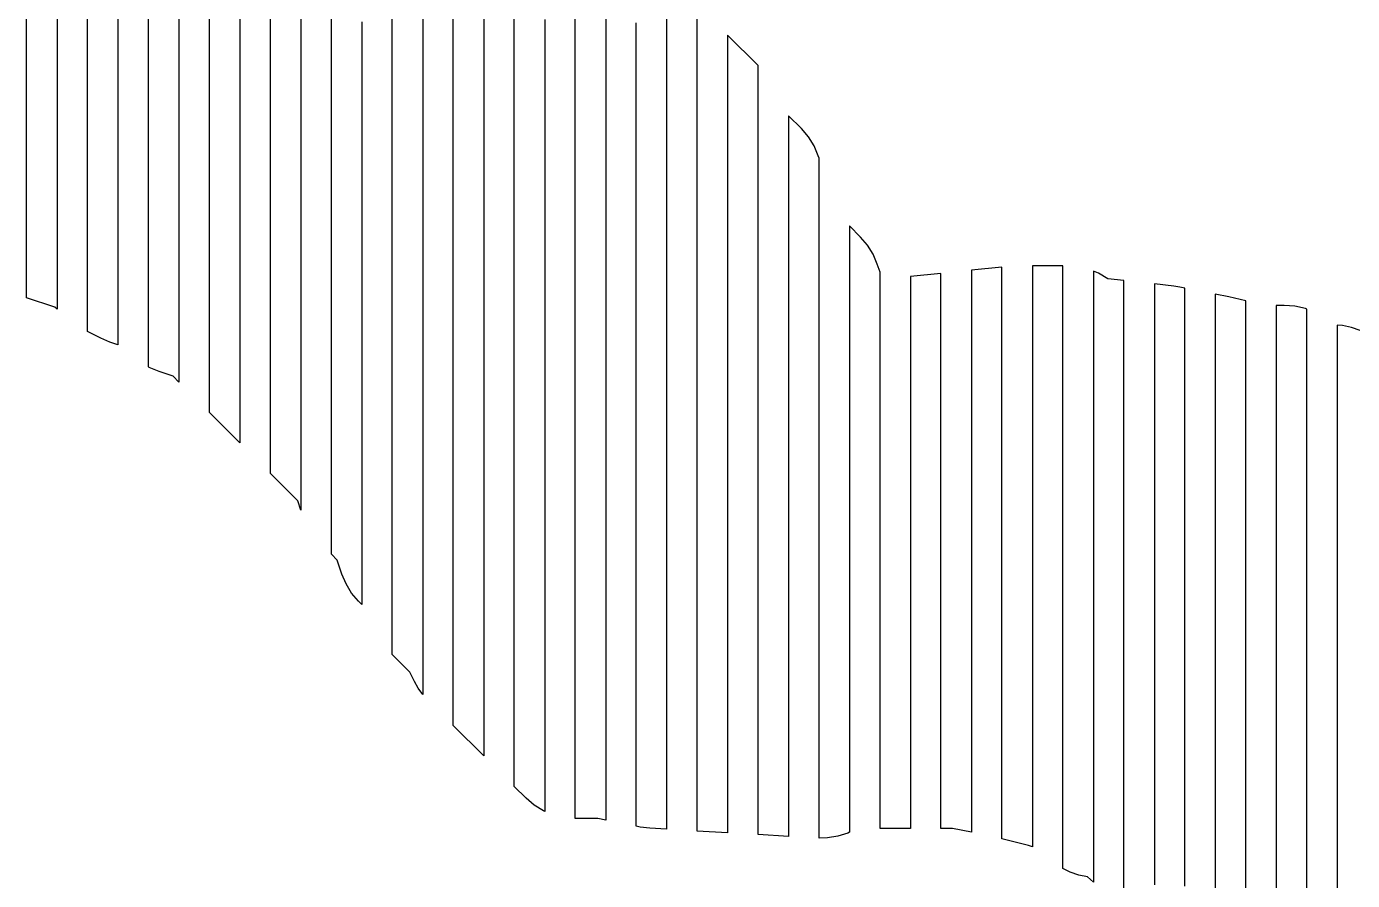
# Model space of a CAD drawing. Header units: metres. Extents: x -6 to 1890, y -8 to 898.
# Drawn here: x 1105.6 to 1279.6, y 211.6 to 323.6 of the extents above; entities that cross this region are included whole.
import ezdxf

# ---------------------------------------------------------------- set-up
doc = ezdxf.new("R2010")
doc.units = ezdxf.units.M
doc.layers.add('PASSADAS_COMPLETAS', color=1, linetype='CONTINUOUS')
doc.layers.add('PECAS_2D', color=3, linetype='CONTINUOUS')

msp = doc.modelspace()

# ---------------------------------------------------------------- linework, layer by layer
at = {"layer": 'PASSADAS_COMPLETAS'}
for points in [[(1109.578, 334.292), (1109.578, 296.829), (1109.578, 295.538), (1109.578, 294.246), (1109.578, 292.954), (1109.578, 291.662), (1109.578, 290.37), (1109.578, 286.495), (1109.313, 286.76), (1105.578, 288.005), (1105.578, 290.6), (1105.578, 291.897), (1105.578, 293.194), (1105.578, 294.491), (1105.578, 295.789), (1105.578, 297.086), (1105.578, 298.383), (1105.578, 336.004)], [(1117.578, 332.336), (1117.578, 294.796), (1117.578, 293.501), (1117.578, 292.207), (1117.578, 290.912), (1117.578, 289.618), (1117.578, 288.323), (1117.578, 287.029), (1117.578, 281.851), (1116.521, 282.203), (1115.329, 282.697), (1113.578, 283.572), (1113.578, 288.755), (1113.578, 290.05), (1113.578, 291.346), (1113.578, 292.641), (1113.578, 293.937), (1113.578, 295.233), (1113.578, 332.805)], [(1189.578, 332.474), (1189.578, 323.391), (1189.578, 322.094), (1189.578, 319.498), (1189.578, 316.903), (1189.578, 314.308), (1189.578, 311.713), (1189.578, 309.117), (1189.578, 306.522), (1189.578, 303.927), (1189.578, 301.332), (1189.578, 298.736), (1189.578, 296.141), (1189.578, 293.546), (1189.578, 290.951), (1189.578, 288.355), (1189.578, 285.76), (1189.578, 281.867), (1189.578, 279.272), (1189.578, 277.974), (1189.578, 276.677), (1189.578, 275.379), (1189.578, 274.082), (1189.578, 272.784), (1189.578, 271.486), (1189.578, 270.189), (1189.578, 268.891), (1189.578, 227.367), (1189.578, 226.07), (1189.578, 224.772), (1189.578, 223.474), (1189.578, 222.177), (1189.578, 220.879), (1189.578, 218.284), (1187.373, 218.414), (1186.123, 218.575), (1185.578, 218.684), (1185.578, 222.586), (1185.578, 223.887), (1185.578, 225.188), (1185.578, 226.489), (1185.578, 227.79), (1185.578, 275.923), (1185.578, 277.224), (1185.578, 278.525), (1185.578, 279.826), (1185.578, 281.127), (1185.578, 282.428), (1185.578, 283.729), (1185.578, 285.03), (1185.578, 287.631), (1185.578, 290.233), (1185.578, 292.835), (1185.578, 295.437), (1185.578, 298.039), (1185.578, 300.64), (1185.578, 303.242), (1185.578, 305.844), (1185.578, 308.446), (1185.578, 311.048), (1185.578, 313.649), (1185.578, 316.251), (1185.578, 318.853), (1185.578, 321.455), (1185.578, 324.057)], [(1125.578, 329.773), (1125.578, 288.552), (1125.578, 287.263), (1125.578, 285.975), (1125.578, 284.687), (1125.578, 283.399), (1125.578, 282.111), (1125.578, 280.823), (1125.578, 276.958), (1124.824, 277.712), (1122.984, 278.325), (1121.692, 278.87), (1121.578, 278.94), (1121.578, 284.099), (1121.578, 285.389), (1121.578, 286.679), (1121.578, 287.968), (1121.578, 289.258), (1121.578, 290.548), (1121.578, 291.837), (1121.578, 330.529)], [(1133.578, 326.107), (1133.578, 281.946), (1133.578, 280.648), (1133.578, 279.349), (1133.578, 278.05), (1133.578, 276.751), (1133.578, 275.452), (1133.578, 268.958), (1129.578, 272.958), (1129.578, 278.137), (1129.578, 279.432), (1129.578, 280.727), (1129.578, 282.021), (1129.578, 283.316), (1129.578, 284.611), (1129.578, 285.906), (1129.578, 328.632)], [(1249.578, 209.413), (1249.578, 214.63), (1249.578, 215.934), (1249.578, 217.238), (1249.578, 218.542), (1249.578, 219.846), (1249.578, 221.15), (1249.578, 222.454), (1249.578, 258.969), (1249.578, 260.273), (1249.578, 261.577), (1249.578, 262.881), (1249.578, 264.185), (1249.578, 265.489), (1249.578, 268.098), (1249.578, 269.402), (1249.578, 270.706), (1249.578, 272.01), (1249.578, 273.314), (1249.578, 274.618), (1249.578, 275.922), (1249.578, 277.226), (1249.578, 278.53), (1249.578, 279.834), (1249.578, 281.138), (1249.578, 282.443), (1249.578, 283.747), (1249.578, 285.051), (1249.578, 286.355), (1249.578, 290.267), (1247.462, 290.502), (1246.267, 291.219), (1245.578, 291.499), (1245.578, 286.329), (1245.578, 285.036), (1245.578, 283.744), (1245.578, 282.451), (1245.578, 281.159), (1245.578, 279.866), (1245.578, 278.573), (1245.578, 277.281), (1245.578, 275.988), (1245.578, 274.696), (1245.578, 273.403), (1245.578, 272.11), (1245.578, 270.818), (1245.578, 269.525), (1245.578, 268.233), (1245.578, 266.94), (1245.578, 265.647), (1245.578, 264.355), (1245.578, 263.062), (1245.578, 261.77), (1245.578, 260.477), (1245.578, 222.991), (1245.578, 221.699), (1245.578, 220.406), (1245.578, 219.113), (1245.578, 217.821), (1245.578, 216.528), (1245.578, 211.358), (1244.801, 212.025), (1243.662, 212.261), (1242.549, 212.646), (1241.578, 213.13), (1241.578, 218.314), (1241.578, 219.61), (1241.578, 220.906), (1241.578, 222.202), (1241.578, 223.498), (1241.578, 224.794), (1241.578, 261.079), (1241.578, 262.375), (1241.578, 263.67), (1241.578, 264.966), (1241.578, 266.262), (1241.578, 267.558), (1241.578, 268.854), (1241.578, 270.15), (1241.578, 271.446), (1241.578, 272.742), (1241.578, 274.038), (1241.578, 275.334), (1241.578, 276.629), (1241.578, 277.925), (1241.578, 279.221), (1241.578, 280.517), (1241.578, 281.813), (1241.578, 283.109), (1241.578, 284.405), (1241.578, 285.701), (1241.578, 292.18), (1237.578, 292.18), (1237.578, 285.724), (1237.578, 284.433), (1237.578, 283.142), (1237.578, 281.851), (1237.578, 280.559), (1237.578, 279.268), (1237.578, 277.977), (1237.578, 276.686), (1237.578, 275.394), (1237.578, 274.103), (1237.578, 272.812), (1237.578, 271.521), (1237.578, 267.647), (1237.578, 266.356), (1237.578, 265.065), (1237.578, 263.773), (1237.578, 262.482), (1237.578, 226.328), (1237.578, 225.037), (1237.578, 223.746), (1237.578, 222.455), (1237.578, 221.163), (1237.578, 219.872), (1237.578, 215.998), (1237.066, 216.169), (1233.578, 217.041), (1233.578, 219.626), (1233.578, 220.919), (1233.578, 222.211), (1233.578, 223.504), (1233.578, 224.797), (1233.578, 226.089), (1233.578, 227.382), (1233.578, 262.281), (1233.578, 263.574), (1233.578, 264.866), (1233.578, 266.159), (1233.578, 267.451), (1233.578, 268.744), (1233.578, 270.036), (1233.578, 271.329), (1233.578, 272.622), (1233.578, 273.914), (1233.578, 275.207), (1233.578, 276.499), (1233.578, 277.792), (1233.578, 279.084), (1233.578, 280.377), (1233.578, 281.669), (1233.578, 282.962), (1233.578, 284.255), (1233.578, 285.547), (1233.578, 292.01), (1229.578, 291.61), (1229.578, 286.437), (1229.578, 285.144), (1229.578, 283.851), (1229.578, 282.558), (1229.578, 281.264), (1229.578, 279.971), (1229.578, 278.678), (1229.578, 277.385), (1229.578, 276.092), (1229.578, 274.798), (1229.578, 273.505), (1229.578, 272.212), (1229.578, 270.919), (1229.578, 269.626), (1229.578, 268.332), (1229.578, 267.039), (1229.578, 265.746), (1229.578, 264.453), (1229.578, 263.16), (1229.578, 261.867), (1229.578, 226.95), (1229.578, 225.657), (1229.578, 224.364), (1229.578, 223.071), (1229.578, 221.777), (1229.578, 220.484), (1229.578, 217.898), (1227.077, 218.398), (1225.578, 218.398), (1225.578, 222.299), (1225.578, 223.599), (1225.578, 224.899), (1225.578, 226.199), (1225.578, 227.5), (1225.578, 262.605), (1225.578, 263.906), (1225.578, 265.206), (1225.578, 266.506), (1225.578, 267.806), (1225.578, 269.106), (1225.578, 270.407), (1225.578, 271.707), (1225.578, 273.007), (1225.578, 274.307), (1225.578, 275.607), (1225.578, 278.208), (1225.578, 279.508), (1225.578, 280.808), (1225.578, 282.109), (1225.578, 283.409), (1225.578, 284.709), (1225.578, 291.21), (1221.578, 290.805), (1221.578, 284.34), (1221.578, 283.047), (1221.578, 281.754), (1221.578, 280.461), (1221.578, 279.168), (1221.578, 277.875), (1221.578, 276.582), (1221.578, 275.289), (1221.578, 273.996), (1221.578, 272.703), (1221.578, 271.41), (1221.578, 270.117), (1221.578, 268.824), (1221.578, 267.531), (1221.578, 266.238), (1221.578, 264.945), (1221.578, 263.652), (1221.578, 262.359), (1221.578, 227.449), (1221.578, 226.156), (1221.578, 224.863), (1221.578, 223.57), (1221.578, 222.277), (1221.578, 218.398), (1217.578, 218.398), (1217.578, 222.306), (1217.578, 223.609), (1217.578, 224.912), (1217.578, 226.215), (1217.578, 227.517), (1217.578, 262.693), (1217.578, 263.995), (1217.578, 265.298), (1217.578, 266.601), (1217.578, 267.904), (1217.578, 269.206), (1217.578, 270.509), (1217.578, 271.812), (1217.578, 273.115), (1217.578, 274.418), (1217.578, 275.72), (1217.578, 277.023), (1217.578, 278.326), (1217.578, 279.629), (1217.578, 280.931), (1217.578, 282.234), (1217.578, 283.537), (1217.578, 291.354), (1217.222, 292.421), (1216.678, 293.713), (1215.936, 294.913), (1215.024, 295.978), (1213.578, 297.424), (1213.578, 284.388), (1213.578, 283.085), (1213.578, 281.781), (1213.578, 280.478), (1213.578, 279.174), (1213.578, 277.87), (1213.578, 276.567), (1213.578, 275.263), (1213.578, 273.96), (1213.578, 272.656), (1213.578, 271.353), (1213.578, 270.049), (1213.578, 268.746), (1213.578, 267.442), (1213.578, 266.138), (1213.578, 264.835), (1213.578, 263.531), (1213.578, 262.228), (1213.578, 228.335), (1213.578, 227.032), (1213.578, 225.728), (1213.578, 224.425), (1213.578, 223.121), (1213.578, 221.817), (1213.578, 217.907), (1213.348, 217.791), (1212.048, 217.367), (1210.699, 217.142), (1209.578, 217.125), (1209.578, 221.002), (1209.578, 222.295), (1209.578, 223.587), (1209.578, 224.88), (1209.578, 226.172), (1209.578, 227.464), (1209.578, 262.361), (1209.578, 263.654), (1209.578, 264.946), (1209.578, 266.239), (1209.578, 267.531), (1209.578, 268.824), (1209.578, 270.116), (1209.578, 271.409), (1209.578, 272.701), (1209.578, 275.286), (1209.578, 276.578), (1209.578, 277.871), (1209.578, 279.163), (1209.578, 280.456), (1209.578, 281.748), (1209.578, 283.041), (1209.578, 285.626), (1209.578, 288.211), (1209.578, 290.796), (1209.578, 292.088), (1209.578, 293.381), (1209.578, 306.305), (1209.467, 306.64), (1208.922, 307.932), (1208.18, 309.132), (1207.268, 310.197), (1205.578, 311.887), (1205.578, 301.526), (1205.578, 300.231), (1205.578, 297.641), (1205.578, 295.05), (1205.578, 292.46), (1205.578, 289.87), (1205.578, 287.28), (1205.578, 284.689), (1205.578, 280.804), (1205.578, 279.509), (1205.578, 278.214), (1205.578, 276.919), (1205.578, 275.623), (1205.578, 274.328), (1205.578, 273.033), (1205.578, 271.738), (1205.578, 269.148), (1205.578, 267.853), (1205.578, 266.558), (1205.578, 265.262), (1205.578, 263.967), (1205.578, 262.672), (1205.578, 261.377), (1205.578, 227.704), (1205.578, 226.409), (1205.578, 225.114), (1205.578, 223.818), (1205.578, 222.523), (1205.578, 221.228), (1205.578, 217.343), (1201.578, 217.578), (1201.578, 221.459), (1201.578, 222.752), (1201.578, 224.046), (1201.578, 225.339), (1201.578, 226.633), (1201.578, 260.264), (1201.578, 261.558), (1201.578, 262.851), (1201.578, 264.145), (1201.578, 265.438), (1201.578, 266.732), (1201.578, 268.025), (1201.578, 269.319), (1201.578, 270.612), (1201.578, 271.906), (1201.578, 273.199), (1201.578, 274.493), (1201.578, 278.373), (1201.578, 280.96), (1201.578, 283.547), (1201.578, 286.134), (1201.578, 288.721), (1201.578, 291.308), (1201.578, 293.895), (1201.578, 296.482), (1201.578, 299.069), (1201.578, 301.656), (1201.578, 304.243), (1201.578, 306.831), (1201.578, 308.124), (1201.578, 318.472), (1197.578, 322.472), (1197.578, 313.428), (1197.578, 310.843), (1197.578, 308.259), (1197.578, 305.675), (1197.578, 303.091), (1197.578, 300.507), (1197.578, 297.923), (1197.578, 295.338), (1197.578, 292.754), (1197.578, 288.878), (1197.578, 286.294), (1197.578, 283.71), (1197.578, 281.125), (1197.578, 278.541), (1197.578, 275.957), (1197.578, 273.373), (1197.578, 269.497), (1197.578, 268.205), (1197.578, 266.913), (1197.578, 265.62), (1197.578, 264.328), (1197.578, 263.036), (1197.578, 261.744), (1197.578, 260.452), (1197.578, 226.858), (1197.578, 225.566), (1197.578, 224.274), (1197.578, 222.982), (1197.578, 221.69), (1197.578, 220.398), (1197.578, 217.813), (1193.578, 218.049), (1193.578, 220.642), (1193.578, 221.938), (1193.578, 223.235), (1193.578, 224.531), (1193.578, 225.828), (1193.578, 227.124), (1193.578, 260.832), (1193.578, 262.129), (1193.578, 263.425), (1193.578, 264.722), (1193.578, 266.018), (1193.578, 267.315), (1193.578, 268.611), (1193.578, 269.908), (1193.578, 271.204), (1193.578, 273.797), (1193.578, 276.39), (1193.578, 278.983), (1193.578, 281.576), (1193.578, 284.169), (1193.578, 286.762), (1193.578, 289.355), (1193.578, 291.948), (1193.578, 294.541), (1193.578, 297.134), (1193.578, 301.023), (1193.578, 303.616), (1193.578, 306.209), (1193.578, 308.802), (1193.578, 311.395), (1193.578, 313.988), (1193.578, 316.581), (1193.578, 317.877), (1193.578, 319.174), (1193.578, 328.249)], [(1157.578, 324.864), (1157.578, 322.287), (1157.578, 319.711), (1157.578, 315.847), (1157.578, 314.558), (1157.578, 313.27), (1157.578, 311.982), (1157.578, 310.694), (1157.578, 255.303), (1157.578, 254.015), (1157.578, 252.727), (1157.578, 251.439), (1157.578, 250.151), (1157.578, 248.863), (1157.578, 247.574), (1157.578, 246.286), (1157.578, 244.998), (1157.578, 243.71), (1157.578, 235.981), (1156.983, 236.8), (1156.501, 237.647), (1155.869, 238.911), (1153.578, 241.202), (1153.578, 250.236), (1153.578, 251.526), (1153.578, 252.816), (1153.578, 254.107), (1153.578, 255.397), (1153.578, 256.688), (1153.578, 257.978), (1153.578, 259.269), (1153.578, 260.559), (1153.578, 261.849), (1153.578, 313.467), (1153.578, 314.757), (1153.578, 316.048), (1153.578, 317.338), (1153.578, 318.629), (1153.578, 319.919), (1153.578, 322.5), (1153.578, 326.371)], [(1165.578, 325.394), (1165.578, 322.794), (1165.578, 320.194), (1165.578, 317.595), (1165.578, 314.995), (1165.578, 312.396), (1165.578, 309.796), (1165.578, 308.496), (1165.578, 307.197), (1165.578, 305.897), (1165.578, 304.597), (1165.578, 242.207), (1165.578, 240.908), (1165.578, 239.608), (1165.578, 238.308), (1165.578, 237.008), (1165.578, 235.709), (1165.578, 234.409), (1165.578, 233.109), (1165.578, 227.91), (1161.578, 231.91), (1161.578, 237.113), (1161.578, 238.414), (1161.578, 239.715), (1161.578, 241.015), (1161.578, 242.316), (1161.578, 243.617), (1161.578, 244.918), (1161.578, 246.218), (1161.578, 247.519), (1161.578, 248.82), (1161.578, 307.355), (1161.578, 308.656), (1161.578, 309.957), (1161.578, 311.257), (1161.578, 312.558), (1161.578, 315.16), (1161.578, 317.761), (1161.578, 320.363), (1161.578, 322.964), (1161.578, 325.566)], [(1181.578, 325.538), (1181.578, 322.951), (1181.578, 320.365), (1181.578, 317.778), (1181.578, 315.191), (1181.578, 312.604), (1181.578, 310.018), (1181.578, 307.431), (1181.578, 304.844), (1181.578, 300.964), (1181.578, 298.378), (1181.578, 295.791), (1181.578, 293.204), (1181.578, 290.618), (1181.578, 289.324), (1181.578, 288.031), (1181.578, 286.738), (1181.578, 285.444), (1181.578, 284.151), (1181.578, 282.858), (1181.578, 229.83), (1181.578, 228.537), (1181.578, 227.244), (1181.578, 225.95), (1181.578, 224.657), (1181.578, 223.364), (1181.578, 222.07), (1181.578, 219.484), (1180.543, 219.691), (1177.578, 219.691), (1177.578, 223.561), (1177.578, 224.851), (1177.578, 226.141), (1177.578, 227.431), (1177.578, 228.721), (1177.578, 230.011), (1177.578, 251.943), (1177.578, 290.646), (1177.578, 291.936), (1177.578, 293.226), (1177.578, 294.516), (1177.578, 295.807), (1177.578, 298.387), (1177.578, 300.967), (1177.578, 304.837), (1177.578, 307.417), (1177.578, 309.998), (1177.578, 312.578), (1177.578, 315.158), (1177.578, 317.738), (1177.578, 320.318), (1177.578, 322.899), (1177.578, 325.479)], [(1141.578, 324.594), (1141.578, 323.305), (1141.578, 322.016), (1141.578, 275.619), (1141.578, 274.33), (1141.578, 273.041), (1141.578, 271.752), (1141.578, 270.464), (1141.578, 269.175), (1141.578, 267.886), (1141.578, 260.153), (1141.175, 261.361), (1137.578, 264.958), (1137.578, 271.457), (1137.578, 272.757), (1137.578, 274.056), (1137.578, 275.356), (1137.578, 276.656), (1137.578, 277.956), (1137.578, 279.255), (1137.578, 324.746)], [(1149.578, 324.225), (1149.578, 322.93), (1149.578, 321.634), (1149.578, 320.338), (1149.578, 319.043), (1149.578, 317.747), (1149.578, 316.452), (1149.578, 267.221), (1149.578, 264.63), (1149.578, 263.334), (1149.578, 262.039), (1149.578, 260.743), (1149.578, 259.448), (1149.578, 258.152), (1149.578, 256.857), (1149.578, 247.788), (1149.157, 248.208), (1148.245, 249.273), (1147.504, 250.473), (1146.959, 251.765), (1146.346, 253.605), (1145.578, 254.373), (1145.578, 262.17), (1145.578, 263.469), (1145.578, 264.769), (1145.578, 266.069), (1145.578, 267.368), (1145.578, 268.668), (1145.578, 269.967), (1145.578, 271.267), (1145.578, 272.566), (1145.578, 319.349), (1145.578, 320.648), (1145.578, 321.948), (1145.578, 323.247), (1145.578, 324.547)], [(1173.578, 324.5), (1173.578, 321.903), (1173.578, 319.306), (1173.578, 316.71), (1173.578, 312.814), (1173.578, 310.217), (1173.578, 307.62), (1173.578, 303.725), (1173.578, 301.128), (1173.578, 299.83), (1173.578, 298.531), (1173.578, 297.233), (1173.578, 295.934), (1173.578, 234.907), (1173.578, 233.609), (1173.578, 232.31), (1173.578, 231.012), (1173.578, 229.713), (1173.578, 228.415), (1173.578, 227.116), (1173.578, 220.624), (1173.427, 220.687), (1172.203, 221.439), (1171.132, 222.356), (1169.578, 223.91), (1169.578, 229.074), (1169.578, 230.366), (1169.578, 231.657), (1169.578, 232.948), (1169.578, 234.239), (1169.578, 235.53), (1169.578, 236.821), (1169.578, 300.087), (1169.578, 301.378), (1169.578, 302.669), (1169.578, 303.96), (1169.578, 305.251), (1169.578, 307.834), (1169.578, 310.416), (1169.578, 314.289), (1169.578, 316.872), (1169.578, 319.454), (1169.578, 322.036), (1169.578, 324.619)], [(1257.578, 210.835), (1257.578, 212.121), (1257.578, 213.407), (1257.578, 214.693), (1257.578, 215.979), (1257.578, 257.133), (1257.578, 258.419), (1257.578, 259.705), (1257.578, 260.991), (1257.578, 263.563), (1257.578, 267.421), (1257.578, 268.707), (1257.578, 269.994), (1257.578, 271.28), (1257.578, 272.566), (1257.578, 273.852), (1257.578, 275.138), (1257.578, 276.424), (1257.578, 277.71), (1257.578, 278.996), (1257.578, 280.282), (1257.578, 281.568), (1257.578, 282.854), (1257.578, 284.14), (1257.578, 289.284), (1256.908, 289.418), (1256.128, 289.539), (1253.578, 289.823), (1253.578, 284.654), (1253.578, 283.362), (1253.578, 282.07), (1253.578, 280.778), (1253.578, 279.486), (1253.578, 278.193), (1253.578, 276.901), (1253.578, 275.609), (1253.578, 274.317), (1253.578, 273.025), (1253.578, 271.733), (1253.578, 270.44), (1253.578, 269.148), (1253.578, 267.856), (1253.578, 265.272), (1253.578, 262.688), (1253.578, 261.395), (1253.578, 260.103), (1253.578, 258.811), (1253.578, 218.754), (1253.578, 217.462), (1253.578, 216.17), (1253.578, 214.878), (1253.578, 213.586), (1253.578, 212.294), (1253.578, 211.002)], [(1265.578, 208.156), (1265.578, 252.428), (1265.578, 253.73), (1265.578, 255.032), (1265.578, 256.334), (1265.578, 257.636), (1265.578, 260.24), (1265.578, 262.845), (1265.578, 265.449), (1265.578, 268.053), (1265.578, 270.657), (1265.578, 271.959), (1265.578, 273.261), (1265.578, 274.563), (1265.578, 275.866), (1265.578, 277.168), (1265.578, 278.47), (1265.578, 279.772), (1265.578, 281.074), (1265.578, 282.376), (1265.578, 287.585), (1263.371, 288.126), (1261.578, 288.484), (1261.578, 283.304), (1261.578, 282.009), (1261.578, 280.714), (1261.578, 279.419), (1261.578, 278.124), (1261.578, 276.829), (1261.578, 275.534), (1261.578, 274.239), (1261.578, 272.944), (1261.578, 271.649), (1261.578, 270.354), (1261.578, 269.059), (1261.578, 266.469), (1261.578, 263.879), (1261.578, 261.289), (1261.578, 259.994), (1261.578, 258.699), (1261.578, 257.404), (1261.578, 256.109), (1261.578, 254.814), (1261.578, 212.078), (1261.578, 209.488)], [(1273.578, 200.151), (1273.578, 247.84), (1273.578, 249.129), (1273.578, 250.418), (1273.578, 251.707), (1273.578, 252.995), (1273.578, 255.573), (1273.578, 258.151), (1273.578, 260.729), (1273.578, 264.595), (1273.578, 267.173), (1273.578, 269.751), (1273.578, 271.04), (1273.578, 272.329), (1273.578, 273.618), (1273.578, 274.907), (1273.578, 276.195), (1273.578, 277.484), (1273.578, 278.773), (1273.578, 280.062), (1273.578, 286.507), (1273.395, 286.581), (1272.019, 286.904), (1270.635, 287.01), (1269.578, 287.01), (1269.578, 281.83), (1269.578, 280.535), (1269.578, 279.24), (1269.578, 277.944), (1269.578, 275.354), (1269.578, 274.059), (1269.578, 272.764), (1269.578, 271.469), (1269.578, 270.174), (1269.578, 268.879), (1269.578, 266.289), (1269.578, 263.699), (1269.578, 261.109), (1269.578, 258.519), (1269.578, 255.929), (1269.578, 254.634), (1269.578, 253.338), (1269.578, 252.043), (1269.578, 250.748), (1269.578, 205.422)], [(1280.58, 283.732), (1279.439, 284.118), (1278.268, 284.349), (1277.578, 284.394), (1277.578, 277.903), (1277.578, 276.605), (1277.578, 275.307), (1277.578, 274.009), (1277.578, 272.711), (1277.578, 271.413), (1277.578, 270.115), (1277.578, 267.519), (1277.578, 264.923), (1277.578, 262.327), (1277.578, 259.731), (1277.578, 257.135), (1277.578, 254.539), (1277.578, 251.943), (1277.578, 250.645), (1277.578, 249.347), (1277.578, 248.049), (1277.578, 246.751), (1277.578, 245.453), (1277.578, 192.234)]]:
    msp.add_lwpolyline(points, dxfattribs=at)
at = {"layer": 'PECAS_2D'}
for points in [[(1109.578, 334.292), (1109.578, 296.829), (1109.578, 295.538), (1109.578, 294.246), (1109.578, 292.954), (1109.578, 291.662), (1109.578, 290.37), (1109.578, 286.495), (1109.313, 286.76), (1105.578, 288.005), (1105.578, 290.6), (1105.578, 291.897), (1105.578, 293.194), (1105.578, 294.491), (1105.578, 295.789), (1105.578, 297.086), (1105.578, 298.383), (1105.578, 336.004)], [(1117.578, 332.336), (1117.578, 294.796), (1117.578, 293.501), (1117.578, 292.207), (1117.578, 290.912), (1117.578, 289.618), (1117.578, 288.323), (1117.578, 287.029), (1117.578, 281.851), (1116.521, 282.203), (1115.329, 282.697), (1113.578, 283.572), (1113.578, 288.755), (1113.578, 290.05), (1113.578, 291.346), (1113.578, 292.641), (1113.578, 293.937), (1113.578, 295.233), (1113.578, 332.805)], [(1189.578, 332.474), (1189.578, 323.391), (1189.578, 322.094), (1189.578, 319.498), (1189.578, 316.903), (1189.578, 314.308), (1189.578, 311.713), (1189.578, 309.117), (1189.578, 306.522), (1189.578, 303.927), (1189.578, 301.332), (1189.578, 298.736), (1189.578, 296.141), (1189.578, 293.546), (1189.578, 290.951), (1189.578, 288.355), (1189.578, 285.76), (1189.578, 281.867), (1189.578, 279.272), (1189.578, 277.974), (1189.578, 276.677), (1189.578, 275.379), (1189.578, 274.082), (1189.578, 272.784), (1189.578, 271.486), (1189.578, 270.189), (1189.578, 268.891), (1189.578, 227.367), (1189.578, 226.07), (1189.578, 224.772), (1189.578, 223.474), (1189.578, 222.177), (1189.578, 220.879), (1189.578, 218.284), (1187.373, 218.414), (1186.123, 218.575), (1185.578, 218.684), (1185.578, 222.586), (1185.578, 223.887), (1185.578, 225.188), (1185.578, 226.489), (1185.578, 227.79), (1185.578, 275.923), (1185.578, 277.224), (1185.578, 278.525), (1185.578, 279.826), (1185.578, 281.127), (1185.578, 282.428), (1185.578, 283.729), (1185.578, 285.03), (1185.578, 287.631), (1185.578, 290.233), (1185.578, 292.835), (1185.578, 295.437), (1185.578, 298.039), (1185.578, 300.64), (1185.578, 303.242), (1185.578, 305.844), (1185.578, 308.446), (1185.578, 311.048), (1185.578, 313.649), (1185.578, 316.251), (1185.578, 318.853), (1185.578, 321.455), (1185.578, 324.057)], [(1125.578, 329.773), (1125.578, 288.552), (1125.578, 287.263), (1125.578, 285.975), (1125.578, 284.687), (1125.578, 283.399), (1125.578, 282.111), (1125.578, 280.823), (1125.578, 276.958), (1124.824, 277.712), (1122.984, 278.325), (1121.692, 278.87), (1121.578, 278.94), (1121.578, 284.099), (1121.578, 285.389), (1121.578, 286.679), (1121.578, 287.968), (1121.578, 289.258), (1121.578, 290.548), (1121.578, 291.837), (1121.578, 330.529)], [(1133.578, 326.107), (1133.578, 281.946), (1133.578, 280.648), (1133.578, 279.349), (1133.578, 278.05), (1133.578, 276.751), (1133.578, 275.452), (1133.578, 268.958), (1129.578, 272.958), (1129.578, 278.137), (1129.578, 279.432), (1129.578, 280.727), (1129.578, 282.021), (1129.578, 283.316), (1129.578, 284.611), (1129.578, 285.906), (1129.578, 328.632)], [(1249.578, 209.413), (1249.578, 214.63), (1249.578, 215.934), (1249.578, 217.238), (1249.578, 218.542), (1249.578, 219.846), (1249.578, 221.15), (1249.578, 222.454), (1249.578, 258.969), (1249.578, 260.273), (1249.578, 261.577), (1249.578, 262.881), (1249.578, 264.185), (1249.578, 265.489), (1249.578, 268.098), (1249.578, 269.402), (1249.578, 270.706), (1249.578, 272.01), (1249.578, 273.314), (1249.578, 274.618), (1249.578, 275.922), (1249.578, 277.226), (1249.578, 278.53), (1249.578, 279.834), (1249.578, 281.138), (1249.578, 282.443), (1249.578, 283.747), (1249.578, 285.051), (1249.578, 286.355), (1249.578, 290.267), (1247.462, 290.502), (1246.267, 291.219), (1245.578, 291.499), (1245.578, 286.329), (1245.578, 285.036), (1245.578, 283.744), (1245.578, 282.451), (1245.578, 281.159), (1245.578, 279.866), (1245.578, 278.573), (1245.578, 277.281), (1245.578, 275.988), (1245.578, 274.696), (1245.578, 273.403), (1245.578, 272.11), (1245.578, 270.818), (1245.578, 269.525), (1245.578, 268.233), (1245.578, 266.94), (1245.578, 265.647), (1245.578, 264.355), (1245.578, 263.062), (1245.578, 261.77), (1245.578, 260.477), (1245.578, 222.991), (1245.578, 221.699), (1245.578, 220.406), (1245.578, 219.113), (1245.578, 217.821), (1245.578, 216.528), (1245.578, 211.358), (1244.801, 212.025), (1243.662, 212.261), (1242.549, 212.646), (1241.578, 213.13), (1241.578, 218.314), (1241.578, 219.61), (1241.578, 220.906), (1241.578, 222.202), (1241.578, 223.498), (1241.578, 224.794), (1241.578, 261.079), (1241.578, 262.375), (1241.578, 263.67), (1241.578, 264.966), (1241.578, 266.262), (1241.578, 267.558), (1241.578, 268.854), (1241.578, 270.15), (1241.578, 271.446), (1241.578, 272.742), (1241.578, 274.038), (1241.578, 275.334), (1241.578, 276.629), (1241.578, 277.925), (1241.578, 279.221), (1241.578, 280.517), (1241.578, 281.813), (1241.578, 283.109), (1241.578, 284.405), (1241.578, 285.701), (1241.578, 292.18), (1237.578, 292.18), (1237.578, 285.724), (1237.578, 284.433), (1237.578, 283.142), (1237.578, 281.851), (1237.578, 280.559), (1237.578, 279.268), (1237.578, 277.977), (1237.578, 276.686), (1237.578, 275.394), (1237.578, 274.103), (1237.578, 272.812), (1237.578, 271.521), (1237.578, 267.647), (1237.578, 266.356), (1237.578, 265.065), (1237.578, 263.773), (1237.578, 262.482), (1237.578, 226.328), (1237.578, 225.037), (1237.578, 223.746), (1237.578, 222.455), (1237.578, 221.163), (1237.578, 219.872), (1237.578, 215.998), (1237.066, 216.169), (1233.578, 217.041), (1233.578, 219.626), (1233.578, 220.919), (1233.578, 222.211), (1233.578, 223.504), (1233.578, 224.797), (1233.578, 226.089), (1233.578, 227.382), (1233.578, 262.281), (1233.578, 263.574), (1233.578, 264.866), (1233.578, 266.159), (1233.578, 267.451), (1233.578, 268.744), (1233.578, 270.036), (1233.578, 271.329), (1233.578, 272.622), (1233.578, 273.914), (1233.578, 275.207), (1233.578, 276.499), (1233.578, 277.792), (1233.578, 279.084), (1233.578, 280.377), (1233.578, 281.669), (1233.578, 282.962), (1233.578, 284.255), (1233.578, 285.547), (1233.578, 292.01), (1229.578, 291.61), (1229.578, 286.437), (1229.578, 285.144), (1229.578, 283.851), (1229.578, 282.558), (1229.578, 281.264), (1229.578, 279.971), (1229.578, 278.678), (1229.578, 277.385), (1229.578, 276.092), (1229.578, 274.798), (1229.578, 273.505), (1229.578, 272.212), (1229.578, 270.919), (1229.578, 269.626), (1229.578, 268.332), (1229.578, 267.039), (1229.578, 265.746), (1229.578, 264.453), (1229.578, 263.16), (1229.578, 261.867), (1229.578, 226.95), (1229.578, 225.657), (1229.578, 224.364), (1229.578, 223.071), (1229.578, 221.777), (1229.578, 220.484), (1229.578, 217.898), (1227.077, 218.398), (1225.578, 218.398), (1225.578, 222.299), (1225.578, 223.599), (1225.578, 224.899), (1225.578, 226.199), (1225.578, 227.5), (1225.578, 262.605), (1225.578, 263.906), (1225.578, 265.206), (1225.578, 266.506), (1225.578, 267.806), (1225.578, 269.106), (1225.578, 270.407), (1225.578, 271.707), (1225.578, 273.007), (1225.578, 274.307), (1225.578, 275.607), (1225.578, 278.208), (1225.578, 279.508), (1225.578, 280.808), (1225.578, 282.109), (1225.578, 283.409), (1225.578, 284.709), (1225.578, 291.21), (1221.578, 290.805), (1221.578, 284.34), (1221.578, 283.047), (1221.578, 281.754), (1221.578, 280.461), (1221.578, 279.168), (1221.578, 277.875), (1221.578, 276.582), (1221.578, 275.289), (1221.578, 273.996), (1221.578, 272.703), (1221.578, 271.41), (1221.578, 270.117), (1221.578, 268.824), (1221.578, 267.531), (1221.578, 266.238), (1221.578, 264.945), (1221.578, 263.652), (1221.578, 262.359), (1221.578, 227.449), (1221.578, 226.156), (1221.578, 224.863), (1221.578, 223.57), (1221.578, 222.277), (1221.578, 218.398), (1217.578, 218.398), (1217.578, 222.306), (1217.578, 223.609), (1217.578, 224.912), (1217.578, 226.215), (1217.578, 227.517), (1217.578, 262.693), (1217.578, 263.995), (1217.578, 265.298), (1217.578, 266.601), (1217.578, 267.904), (1217.578, 269.206), (1217.578, 270.509), (1217.578, 271.812), (1217.578, 273.115), (1217.578, 274.418), (1217.578, 275.72), (1217.578, 277.023), (1217.578, 278.326), (1217.578, 279.629), (1217.578, 280.931), (1217.578, 282.234), (1217.578, 283.537), (1217.578, 291.354), (1217.222, 292.421), (1216.678, 293.713), (1215.936, 294.913), (1215.024, 295.978), (1213.578, 297.424), (1213.578, 284.388), (1213.578, 283.085), (1213.578, 281.781), (1213.578, 280.478), (1213.578, 279.174), (1213.578, 277.87), (1213.578, 276.567), (1213.578, 275.263), (1213.578, 273.96), (1213.578, 272.656), (1213.578, 271.353), (1213.578, 270.049), (1213.578, 268.746), (1213.578, 267.442), (1213.578, 266.138), (1213.578, 264.835), (1213.578, 263.531), (1213.578, 262.228), (1213.578, 228.335), (1213.578, 227.032), (1213.578, 225.728), (1213.578, 224.425), (1213.578, 223.121), (1213.578, 221.817), (1213.578, 217.907), (1213.348, 217.791), (1212.048, 217.367), (1210.699, 217.142), (1209.578, 217.125), (1209.578, 221.002), (1209.578, 222.295), (1209.578, 223.587), (1209.578, 224.88), (1209.578, 226.172), (1209.578, 227.464), (1209.578, 262.361), (1209.578, 263.654), (1209.578, 264.946), (1209.578, 266.239), (1209.578, 267.531), (1209.578, 268.824), (1209.578, 270.116), (1209.578, 271.409), (1209.578, 272.701), (1209.578, 275.286), (1209.578, 276.578), (1209.578, 277.871), (1209.578, 279.163), (1209.578, 280.456), (1209.578, 281.748), (1209.578, 283.041), (1209.578, 285.626), (1209.578, 288.211), (1209.578, 290.796), (1209.578, 292.088), (1209.578, 293.381), (1209.578, 306.305), (1209.467, 306.64), (1208.922, 307.932), (1208.18, 309.132), (1207.268, 310.197), (1205.578, 311.887), (1205.578, 301.526), (1205.578, 300.231), (1205.578, 297.641), (1205.578, 295.05), (1205.578, 292.46), (1205.578, 289.87), (1205.578, 287.28), (1205.578, 284.689), (1205.578, 280.804), (1205.578, 279.509), (1205.578, 278.214), (1205.578, 276.919), (1205.578, 275.623), (1205.578, 274.328), (1205.578, 273.033), (1205.578, 271.738), (1205.578, 269.148), (1205.578, 267.853), (1205.578, 266.558), (1205.578, 265.262), (1205.578, 263.967), (1205.578, 262.672), (1205.578, 261.377), (1205.578, 227.704), (1205.578, 226.409), (1205.578, 225.114), (1205.578, 223.818), (1205.578, 222.523), (1205.578, 221.228), (1205.578, 217.343), (1201.578, 217.578), (1201.578, 221.459), (1201.578, 222.752), (1201.578, 224.046), (1201.578, 225.339), (1201.578, 226.633), (1201.578, 260.264), (1201.578, 261.558), (1201.578, 262.851), (1201.578, 264.145), (1201.578, 265.438), (1201.578, 266.732), (1201.578, 268.025), (1201.578, 269.319), (1201.578, 270.612), (1201.578, 271.906), (1201.578, 273.199), (1201.578, 274.493), (1201.578, 278.373), (1201.578, 280.96), (1201.578, 283.547), (1201.578, 286.134), (1201.578, 288.721), (1201.578, 291.308), (1201.578, 293.895), (1201.578, 296.482), (1201.578, 299.069), (1201.578, 301.656), (1201.578, 304.243), (1201.578, 306.831), (1201.578, 308.124), (1201.578, 318.472), (1197.578, 322.472), (1197.578, 313.428), (1197.578, 310.843), (1197.578, 308.259), (1197.578, 305.675), (1197.578, 303.091), (1197.578, 300.507), (1197.578, 297.923), (1197.578, 295.338), (1197.578, 292.754), (1197.578, 288.878), (1197.578, 286.294), (1197.578, 283.71), (1197.578, 281.125), (1197.578, 278.541), (1197.578, 275.957), (1197.578, 273.373), (1197.578, 269.497), (1197.578, 268.205), (1197.578, 266.913), (1197.578, 265.62), (1197.578, 264.328), (1197.578, 263.036), (1197.578, 261.744), (1197.578, 260.452), (1197.578, 226.858), (1197.578, 225.566), (1197.578, 224.274), (1197.578, 222.982), (1197.578, 221.69), (1197.578, 220.398), (1197.578, 217.813), (1193.578, 218.049), (1193.578, 220.642), (1193.578, 221.938), (1193.578, 223.235), (1193.578, 224.531), (1193.578, 225.828), (1193.578, 227.124), (1193.578, 260.832), (1193.578, 262.129), (1193.578, 263.425), (1193.578, 264.722), (1193.578, 266.018), (1193.578, 267.315), (1193.578, 268.611), (1193.578, 269.908), (1193.578, 271.204), (1193.578, 273.797), (1193.578, 276.39), (1193.578, 278.983), (1193.578, 281.576), (1193.578, 284.169), (1193.578, 286.762), (1193.578, 289.355), (1193.578, 291.948), (1193.578, 294.541), (1193.578, 297.134), (1193.578, 301.023), (1193.578, 303.616), (1193.578, 306.209), (1193.578, 308.802), (1193.578, 311.395), (1193.578, 313.988), (1193.578, 316.581), (1193.578, 317.877), (1193.578, 319.174), (1193.578, 328.249)], [(1157.578, 324.864), (1157.578, 322.287), (1157.578, 319.711), (1157.578, 315.847), (1157.578, 314.558), (1157.578, 313.27), (1157.578, 311.982), (1157.578, 310.694), (1157.578, 255.303), (1157.578, 254.015), (1157.578, 252.727), (1157.578, 251.439), (1157.578, 250.151), (1157.578, 248.863), (1157.578, 247.574), (1157.578, 246.286), (1157.578, 244.998), (1157.578, 243.71), (1157.578, 235.981), (1156.983, 236.8), (1156.501, 237.647), (1155.869, 238.911), (1153.578, 241.202), (1153.578, 250.236), (1153.578, 251.526), (1153.578, 252.816), (1153.578, 254.107), (1153.578, 255.397), (1153.578, 256.688), (1153.578, 257.978), (1153.578, 259.269), (1153.578, 260.559), (1153.578, 261.849), (1153.578, 313.467), (1153.578, 314.757), (1153.578, 316.048), (1153.578, 317.338), (1153.578, 318.629), (1153.578, 319.919), (1153.578, 322.5), (1153.578, 326.371)], [(1165.578, 325.394), (1165.578, 322.794), (1165.578, 320.194), (1165.578, 317.595), (1165.578, 314.995), (1165.578, 312.396), (1165.578, 309.796), (1165.578, 308.496), (1165.578, 307.197), (1165.578, 305.897), (1165.578, 304.597), (1165.578, 242.207), (1165.578, 240.908), (1165.578, 239.608), (1165.578, 238.308), (1165.578, 237.008), (1165.578, 235.709), (1165.578, 234.409), (1165.578, 233.109), (1165.578, 227.91), (1161.578, 231.91), (1161.578, 237.113), (1161.578, 238.414), (1161.578, 239.715), (1161.578, 241.015), (1161.578, 242.316), (1161.578, 243.617), (1161.578, 244.918), (1161.578, 246.218), (1161.578, 247.519), (1161.578, 248.82), (1161.578, 307.355), (1161.578, 308.656), (1161.578, 309.957), (1161.578, 311.257), (1161.578, 312.558), (1161.578, 315.16), (1161.578, 317.761), (1161.578, 320.363), (1161.578, 322.964), (1161.578, 325.566)], [(1181.578, 325.538), (1181.578, 322.951), (1181.578, 320.365), (1181.578, 317.778), (1181.578, 315.191), (1181.578, 312.604), (1181.578, 310.018), (1181.578, 307.431), (1181.578, 304.844), (1181.578, 300.964), (1181.578, 298.378), (1181.578, 295.791), (1181.578, 293.204), (1181.578, 290.618), (1181.578, 289.324), (1181.578, 288.031), (1181.578, 286.738), (1181.578, 285.444), (1181.578, 284.151), (1181.578, 282.858), (1181.578, 229.83), (1181.578, 228.537), (1181.578, 227.244), (1181.578, 225.95), (1181.578, 224.657), (1181.578, 223.364), (1181.578, 222.07), (1181.578, 219.484), (1180.543, 219.691), (1177.578, 219.691), (1177.578, 223.561), (1177.578, 224.851), (1177.578, 226.141), (1177.578, 227.431), (1177.578, 228.721), (1177.578, 230.011), (1177.578, 251.943), (1177.578, 290.646), (1177.578, 291.936), (1177.578, 293.226), (1177.578, 294.516), (1177.578, 295.807), (1177.578, 298.387), (1177.578, 300.967), (1177.578, 304.837), (1177.578, 307.417), (1177.578, 309.998), (1177.578, 312.578), (1177.578, 315.158), (1177.578, 317.738), (1177.578, 320.318), (1177.578, 322.899), (1177.578, 325.479)], [(1141.578, 324.594), (1141.578, 323.305), (1141.578, 322.016), (1141.578, 275.619), (1141.578, 274.33), (1141.578, 273.041), (1141.578, 271.752), (1141.578, 270.464), (1141.578, 269.175), (1141.578, 267.886), (1141.578, 260.153), (1141.175, 261.361), (1137.578, 264.958), (1137.578, 271.457), (1137.578, 272.757), (1137.578, 274.056), (1137.578, 275.356), (1137.578, 276.656), (1137.578, 277.956), (1137.578, 279.255), (1137.578, 324.746)], [(1149.578, 324.225), (1149.578, 322.93), (1149.578, 321.634), (1149.578, 320.338), (1149.578, 319.043), (1149.578, 317.747), (1149.578, 316.452), (1149.578, 267.221), (1149.578, 264.63), (1149.578, 263.334), (1149.578, 262.039), (1149.578, 260.743), (1149.578, 259.448), (1149.578, 258.152), (1149.578, 256.857), (1149.578, 247.788), (1149.157, 248.208), (1148.245, 249.273), (1147.504, 250.473), (1146.959, 251.765), (1146.346, 253.605), (1145.578, 254.373), (1145.578, 262.17), (1145.578, 263.469), (1145.578, 264.769), (1145.578, 266.069), (1145.578, 267.368), (1145.578, 268.668), (1145.578, 269.967), (1145.578, 271.267), (1145.578, 272.566), (1145.578, 319.349), (1145.578, 320.648), (1145.578, 321.948), (1145.578, 323.247), (1145.578, 324.547)], [(1173.578, 324.5), (1173.578, 321.903), (1173.578, 319.306), (1173.578, 316.71), (1173.578, 312.814), (1173.578, 310.217), (1173.578, 307.62), (1173.578, 303.725), (1173.578, 301.128), (1173.578, 299.83), (1173.578, 298.531), (1173.578, 297.233), (1173.578, 295.934), (1173.578, 234.907), (1173.578, 233.609), (1173.578, 232.31), (1173.578, 231.012), (1173.578, 229.713), (1173.578, 228.415), (1173.578, 227.116), (1173.578, 220.624), (1173.427, 220.687), (1172.203, 221.439), (1171.132, 222.356), (1169.578, 223.91), (1169.578, 229.074), (1169.578, 230.366), (1169.578, 231.657), (1169.578, 232.948), (1169.578, 234.239), (1169.578, 235.53), (1169.578, 236.821), (1169.578, 300.087), (1169.578, 301.378), (1169.578, 302.669), (1169.578, 303.96), (1169.578, 305.251), (1169.578, 307.834), (1169.578, 310.416), (1169.578, 314.289), (1169.578, 316.872), (1169.578, 319.454), (1169.578, 322.036), (1169.578, 324.619)], [(1257.578, 210.835), (1257.578, 212.121), (1257.578, 213.407), (1257.578, 214.693), (1257.578, 215.979), (1257.578, 257.133), (1257.578, 258.419), (1257.578, 259.705), (1257.578, 260.991), (1257.578, 263.563), (1257.578, 267.421), (1257.578, 268.707), (1257.578, 269.994), (1257.578, 271.28), (1257.578, 272.566), (1257.578, 273.852), (1257.578, 275.138), (1257.578, 276.424), (1257.578, 277.71), (1257.578, 278.996), (1257.578, 280.282), (1257.578, 281.568), (1257.578, 282.854), (1257.578, 284.14), (1257.578, 289.284), (1256.908, 289.418), (1256.128, 289.539), (1253.578, 289.823), (1253.578, 284.654), (1253.578, 283.362), (1253.578, 282.07), (1253.578, 280.778), (1253.578, 279.486), (1253.578, 278.193), (1253.578, 276.901), (1253.578, 275.609), (1253.578, 274.317), (1253.578, 273.025), (1253.578, 271.733), (1253.578, 270.44), (1253.578, 269.148), (1253.578, 267.856), (1253.578, 265.272), (1253.578, 262.688), (1253.578, 261.395), (1253.578, 260.103), (1253.578, 258.811), (1253.578, 218.754), (1253.578, 217.462), (1253.578, 216.17), (1253.578, 214.878), (1253.578, 213.586), (1253.578, 212.294), (1253.578, 211.002)], [(1265.578, 208.156), (1265.578, 252.428), (1265.578, 253.73), (1265.578, 255.032), (1265.578, 256.334), (1265.578, 257.636), (1265.578, 260.24), (1265.578, 262.845), (1265.578, 265.449), (1265.578, 268.053), (1265.578, 270.657), (1265.578, 271.959), (1265.578, 273.261), (1265.578, 274.563), (1265.578, 275.866), (1265.578, 277.168), (1265.578, 278.47), (1265.578, 279.772), (1265.578, 281.074), (1265.578, 282.376), (1265.578, 287.585), (1263.371, 288.126), (1261.578, 288.484), (1261.578, 283.304), (1261.578, 282.009), (1261.578, 280.714), (1261.578, 279.419), (1261.578, 278.124), (1261.578, 276.829), (1261.578, 275.534), (1261.578, 274.239), (1261.578, 272.944), (1261.578, 271.649), (1261.578, 270.354), (1261.578, 269.059), (1261.578, 266.469), (1261.578, 263.879), (1261.578, 261.289), (1261.578, 259.994), (1261.578, 258.699), (1261.578, 257.404), (1261.578, 256.109), (1261.578, 254.814), (1261.578, 212.078), (1261.578, 209.488)], [(1273.578, 200.151), (1273.578, 247.84), (1273.578, 249.129), (1273.578, 250.418), (1273.578, 251.707), (1273.578, 252.995), (1273.578, 255.573), (1273.578, 258.151), (1273.578, 260.729), (1273.578, 264.595), (1273.578, 267.173), (1273.578, 269.751), (1273.578, 271.04), (1273.578, 272.329), (1273.578, 273.618), (1273.578, 274.907), (1273.578, 276.195), (1273.578, 277.484), (1273.578, 278.773), (1273.578, 280.062), (1273.578, 286.507), (1273.395, 286.581), (1272.019, 286.904), (1270.635, 287.01), (1269.578, 287.01), (1269.578, 281.83), (1269.578, 280.535), (1269.578, 279.24), (1269.578, 277.944), (1269.578, 275.354), (1269.578, 274.059), (1269.578, 272.764), (1269.578, 271.469), (1269.578, 270.174), (1269.578, 268.879), (1269.578, 266.289), (1269.578, 263.699), (1269.578, 261.109), (1269.578, 258.519), (1269.578, 255.929), (1269.578, 254.634), (1269.578, 253.338), (1269.578, 252.043), (1269.578, 250.748), (1269.578, 205.422)], [(1280.58, 283.732), (1279.439, 284.118), (1278.268, 284.349), (1277.578, 284.394), (1277.578, 277.903), (1277.578, 276.605), (1277.578, 275.307), (1277.578, 274.009), (1277.578, 272.711), (1277.578, 271.413), (1277.578, 270.115), (1277.578, 267.519), (1277.578, 264.923), (1277.578, 262.327), (1277.578, 259.731), (1277.578, 257.135), (1277.578, 254.539), (1277.578, 251.943), (1277.578, 250.645), (1277.578, 249.347), (1277.578, 248.049), (1277.578, 246.751), (1277.578, 245.453), (1277.578, 192.234)]]:
    msp.add_lwpolyline(points, dxfattribs=at)

doc.saveas('drawing.dxf')
